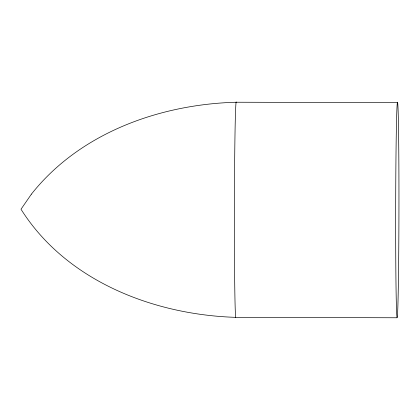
<?xml version="1.0" encoding="UTF-8"?>
<svg xmlns="http://www.w3.org/2000/svg" width="420" height="420" viewBox="0 0 420 420"><rect width="100%" height="100%" fill="white"/><g stroke="black" fill="none" stroke-linecap="round" stroke-linejoin="round"><path stroke-width="0.63" d="M236.103 102.233L397.635 102.653A107.557 1.633 -89.9 0 1 398.622 264.233A107.557 1.633 -89.9 0 1 395.798 263.744A107.557 1.633 -89.9 0 1 397.635 102.653M235.536 317.347L397.068 317.767M31.416 194.14L21 209.234C66.245 281.09 153.678 314.806 235.751 317.347A107.557 1.633 -89.9 0 1 234.402 209.507A107.557 1.633 -89.9 0 1 236.318 102.233C159.91 104.291 79.994 132.762 31.416 194.14"/></g></svg>
